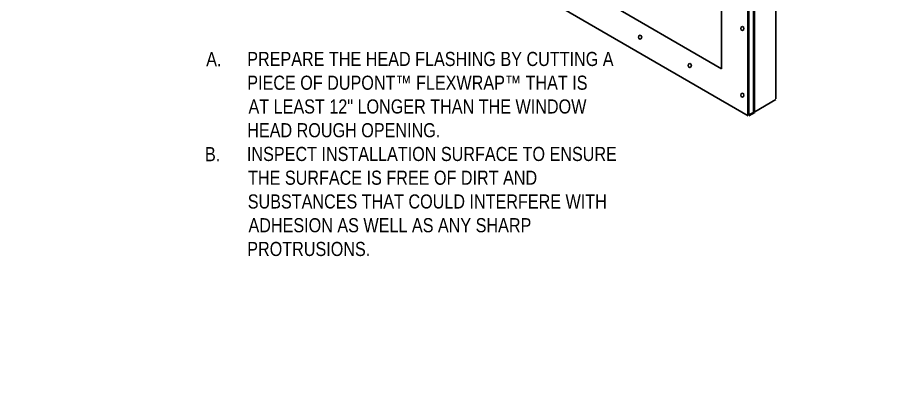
# Model space of a CAD drawing. Header units: inches. Extents: x -17.6 to 82.3, y -15.1 to 23.2.
# Drawn here: x -5.05 to 4.56, y 5.28 to 9.51 of the extents above; entities that cross this region are included whole.
import ezdxf

# ---------------------------------------------------------------- set-up
doc = ezdxf.new("R2010")
doc.units = ezdxf.units.IN
doc.header["$MEASUREMENT"] = 0
for name, color, linetype, lineweight in [('.ATI-TEXT', 7, 'Continuous', 0), ('G-ANNO-TTLB', 7, 'Continuous', 0), ('TYVEK', 7, 'Continuous', 0)]:
    doc.layers.add(name, color=color, linetype=linetype, lineweight=lineweight)

# ---------------------------------------------------------------- blocks, each defined once
blk = doc.blocks.new('Block_288')
at = {"layer": 'TYVEK', "color": 252, "lineweight": 25, "true_color": 0x848484}
for centre in [(0.1031, 10.2783), (0.7091, 9.9331), (1.263, 9.6175), (1.8464, 9.2874), (2.3961, 8.9719)]:
    blk.add_ellipse(centre, major_axis=(0, 0.0221), ratio=0.812499, dxfattribs=at)
blk = doc.blocks.new('Block_461')
at = {"layer": '.ATI-TEXT', "char_height": 0.2, "attachment_point": 7}
for s, insert in [('\\C18;\\c0;\\FArial Narrow|b0|i0|c1;\\H0.156250;\\W1.000000;PREPARE THE HEAD FLASHING BY CUTTING A', (-2.5044, 8.9648)), ('\\C18;\\c0;\\FArial Narrow|b0|i0|c1;\\H0.156250;\\W1.000000;A.', (-2.9594, 8.9648)), ('\\C18;\\c0;\\FArial Narrow|b0|i0|c1;\\H0.156250;\\W1.000000;PIECE OF DUPONT™ FLEXWRAP™ THAT IS', (-2.5044, 8.7017)), ('\\C18;\\c0;\\FArial Narrow|b0|i0|c1;\\H0.156250;\\W1.000000;AT LEAST 12" LONGER THAN THE WINDOW', (-2.4907, 8.4385)), ('\\C18;\\c0;\\FArial Narrow|b0|i0|c1;\\H0.156250;\\W1.000000;HEAD ROUGH OPENING.', (-2.5044, 8.1753)), ('\\C18;\\c0;\\FArial Narrow|b0|i0|c1;\\H0.156250;\\W1.000000;INSPECT INSTALLATION SURFACE TO ENSURE', (-2.5077, 7.9121)), ('\\C18;\\c0;\\FArial Narrow|b0|i0|c1;\\H0.156250;\\W1.000000;B.', (-2.9726, 7.9121)), ('\\C18;\\c0;\\FArial Narrow|b0|i0|c1;\\H0.156250;\\W1.000000;THE SURFACE IS FREE OF DIRT AND', (-2.4951, 7.6489)), ('\\C18;\\c0;\\FArial Narrow|b0|i0|c1;\\H0.156250;\\W1.000000;SUBSTANCES THAT COULD INTERFERE WITH', (-2.4988, 7.3857)), ('\\C18;\\c0;\\FArial Narrow|b0|i0|c1;\\H0.156250;\\W1.000000;ADHESION AS WELL AS ANY SHARP', (-2.4907, 7.1225))]:
    blk.add_mtext(s, dxfattribs=dict(at, insert=insert))

msp = doc.modelspace()

# ---------------------------------------------------------------- hatches: boundary and pattern name
at = {"layer": 'G-ANNO-TTLB', "true_color": 0xff00ff, "transparency": 33554687}
h = msp.add_hatch(color=6, dxfattribs=at)
edge = h.paths.add_edge_path()
edge.add_spline(control_points=[(24.6253, -11.0625), (24.6253, -11.0625), (-16.0625, -11.0625), (-16.0625, -11.0625), (-16.0625, -11.0625), (-16.0625, 23.0625), (-16.0625, 23.0625), (-16.0625, 23.0625), (24.6253, 23.0625), (24.6253, 23.0625), (24.6253, 23.0625), (24.6253, -11.0625), (24.6253, -11.0625)], knot_values=[0, 0, 0, 0, 1, 1, 1, 2, 2, 2, 3, 3, 3, 4, 4, 4, 4], degree=3, periodic=0)
edge = h.paths.add_edge_path()
edge.add_spline(control_points=[(-15.9375, 22.9375), (-15.9375, 22.9375), (-15.9375, -10.9375), (-15.9375, -10.9375), (-15.9375, -10.9375), (24.5003, -10.9375), (24.5003, -10.9375), (24.5003, -10.9375), (24.5003, 22.9375), (24.5003, 22.9375), (24.5003, 22.9375), (-15.9375, 22.9375), (-15.9375, 22.9375)], knot_values=[0, 0, 0, 0, 1, 1, 1, 2, 2, 2, 3, 3, 3, 4, 4, 4, 4], degree=3, periodic=0)
edge.add_line((-15.9375, 22.9375), (-15.9375, 22.9375))

# ---------------------------------------------------------------- linework, layer by layer
at = {"layer": 'G-ANNO-TTLB'}
for points in [[(24.6253, -11.0625), (24.6253, -11.0625), (-16.0625, -11.0625), (-16.0625, -11.0625), (-16.0625, -11.0625), (-16.0625, 23.0625), (-16.0625, 23.0625), (-16.0625, 23.0625), (24.6253, 23.0625), (24.6253, 23.0625), (24.6253, 23.0625), (24.6253, -11.0625), (24.6253, -11.0625)], [(-15.9375, 22.9375), (-15.9375, 22.9375), (-15.9375, -10.9375), (-15.9375, -10.9375), (-15.9375, -10.9375), (24.5003, -10.9375), (24.5003, -10.9375), (24.5003, -10.9375), (24.5003, 22.9375), (24.5003, 22.9375), (24.5003, 22.9375), (-15.9375, 22.9375), (-15.9375, 22.9375)]]:
    msp.add_open_spline(points, degree=3, knots=[0, 0, 0, 0, 1, 1, 1, 2, 2, 2, 3, 3, 3, 4, 4, 4, 4], dxfattribs=at)
at = {"layer": 'TYVEK', "color": 33, "lineweight": 25, "true_color": 0xcc9966}
for p, q in [((3.3494, 8.6045), (3.3459, 14.4964)), ((3.1161, 8.46), (3.3494, 8.595))]:
    msp.add_line(p, q, dxfattribs=at)
at = {"layer": 'TYVEK', "color": 2, "lineweight": 35, "true_color": 0xffff00}
for p, q in [((3.0431, 14.3186), (3.0431, 8.4246)), ((3.1099, 8.4633), (3.1099, 14.3572)), ((3.1131, 8.4572), (3.0463, 8.4186))]:
    msp.add_line(p, q, dxfattribs=at)
at = {"layer": 'TYVEK', "color": 4, "lineweight": 25, "true_color": 0x00ffff}
for p in [(-0.4384, 10.7846), (2.7467, 9.7513)]:
    msp.add_line(p, (2.7467, 8.9365), dxfattribs=at)
at = {"layer": 'TYVEK', "color": 2, "lineweight": 25, "true_color": 0xffff00}
msp.add_line((-0.6901, 10.5775), (3.0431, 8.4163), dxfattribs=at)
at = {"layer": 'TYVEK', "color": 252, "lineweight": 25, "true_color": 0x848484}
for centre in [(2.9793, 9.3831), (2.9793, 8.6439)]:
    msp.add_ellipse(centre, major_axis=(0, 0.0221), ratio=0.812499, dxfattribs=at)

# ---------------------------------------------------------------- block references
at = {"layer": '.ATI-TEXT'}
msp.add_blockref('Block_461', (0, 0), dxfattribs=at)
at = {"layer": 'TYVEK'}
msp.add_blockref('Block_288', (0, 0), dxfattribs=at)

# ---------------------------------------------------------------- texts
at = {"layer": '.ATI-TEXT', "insert": (-2.5044, 6.8593), "char_height": 0.2, "attachment_point": 7}
msp.add_mtext('\\C18;\\c0;\\FArial Narrow|b0|i0|c1;\\H0.156250;\\W1.000000;PROTRUSIONS.', dxfattribs=at)

doc.saveas('drawing.dxf')
